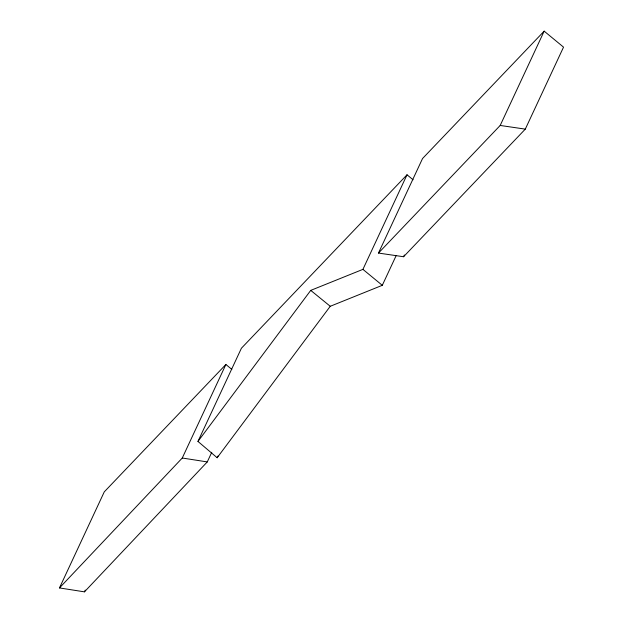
<?xml version="1.0" encoding="UTF-8"?>
<svg xmlns="http://www.w3.org/2000/svg" width="623" height="623" viewBox="0 0 623 623"><rect width="100%" height="100%" fill="white"/><g stroke="black" fill="none" stroke-linecap="round" stroke-linejoin="round"><path stroke-width="0.93" d="M211.758 452.29L207.272 461.923L84.463 591.85L59.465 587.933L104.275 491.859L225.892 364.486L231.849 369.4M84.463 591.85L85.273 590.098M59.465 587.933L182.274 458.014L225.892 364.486M396.181 255.555L382.296 285.318L330.252 306.282L217.162 457.741L197.958 441.427L241.413 348.226L407.021 174.783L413.072 179.774M217.162 457.741L217.98 455.989M197.958 441.427L310.737 290.388L362.921 269.362L407.021 174.783M378.465 253.07L422.55 158.522L544.167 31.15L563.535 47.138L525.298 129.125L403.572 256.738L378.465 253.07L500.191 125.457L544.167 31.15M403.572 256.738L404.382 254.986M500.191 125.457L525.298 129.125M182.274 458.014L207.272 461.923M310.737 290.388L330.252 306.282M362.921 269.362L382.296 285.318"/></g></svg>
